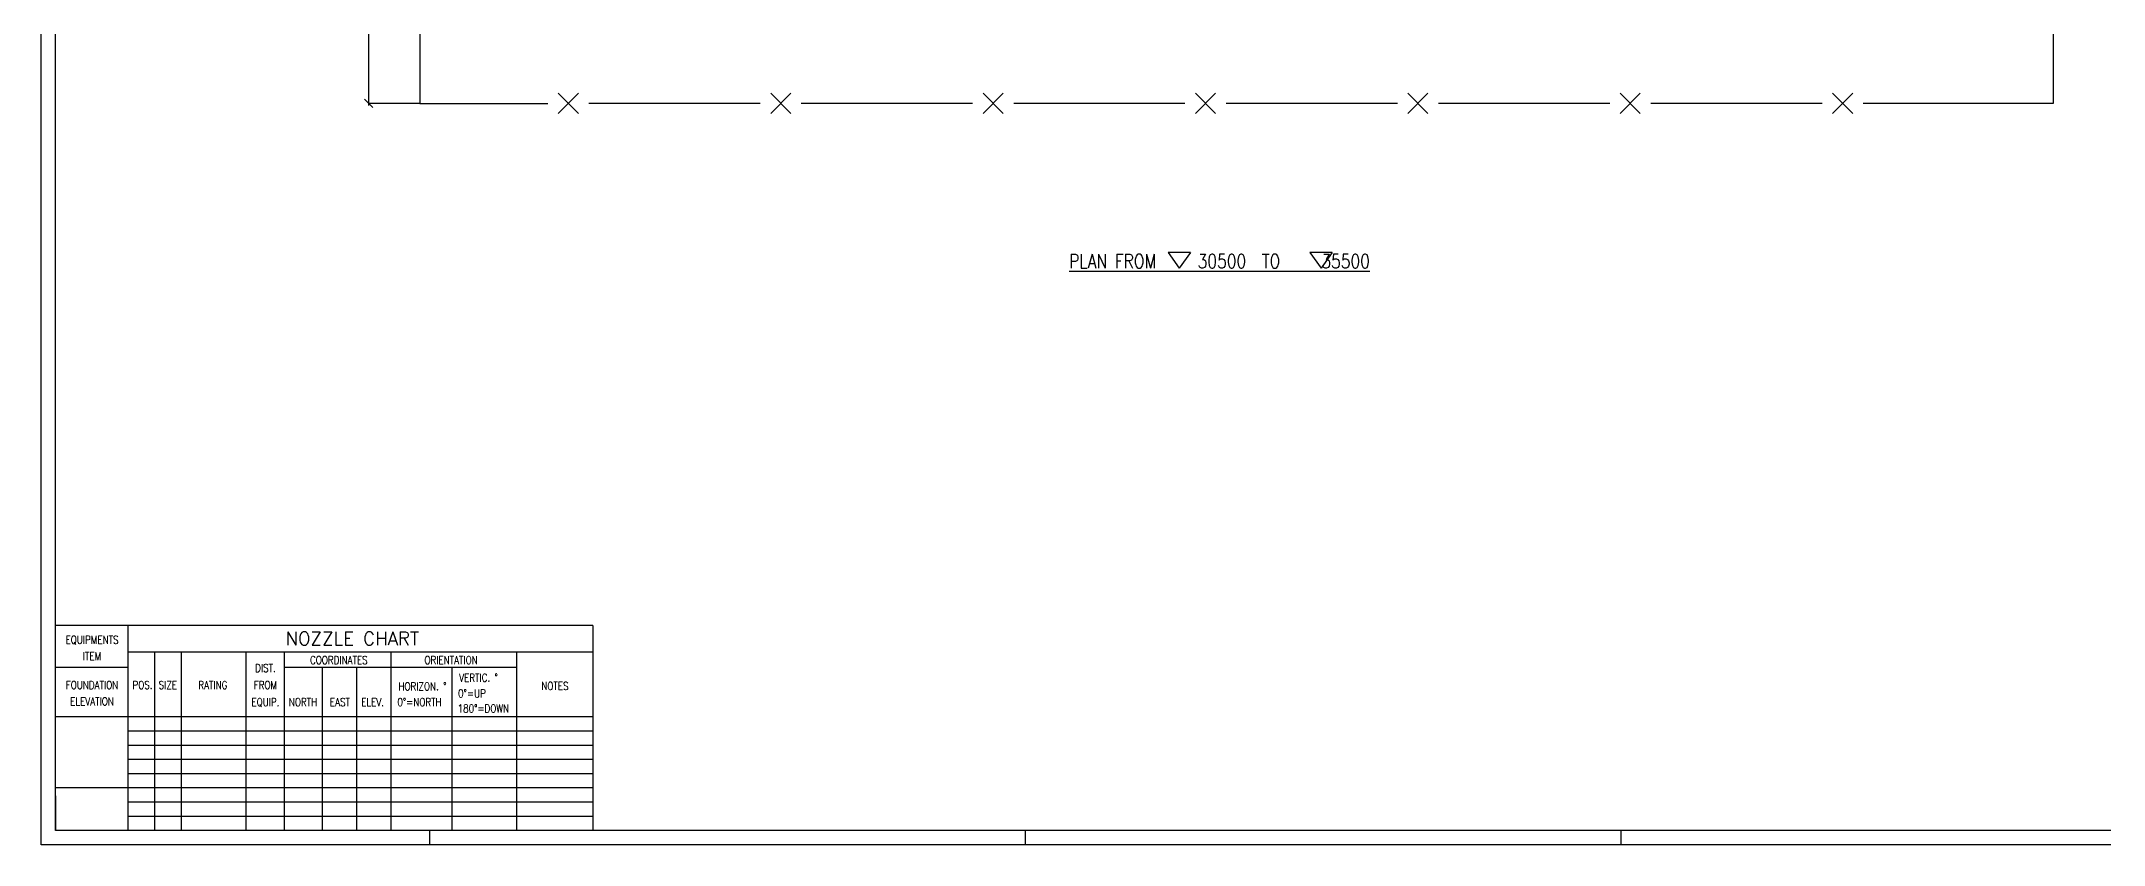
# Model space of a CAD drawing. Extents: x 0 to 39171, y 29931 to 57651.
# Drawn here: x 0 to 23993, y 29931 to 39272 of the extents above; entities that cross this region are included whole.
import ezdxf
from ezdxf.enums import TextEntityAlignment as Align

# ---------------------------------------------------------------- set-up
doc = ezdxf.new("R2010")
doc.units = 0
doc.header["$LTSCALE"] = 333.3
doc.header["$MEASUREMENT"] = 0
doc.header["$PDSIZE"] = 5
doc.layers.get('0').update_dxf_attribs({"linetype": 'CONTINUOUS'})
doc.layers.get('DEFPOINTS').update_dxf_attribs({"linetype": 'CONTINUOUS'})
for name, color, linetype in [('100', 1, 'CONTINUOUS'), ('20', 3, 'CONTINUOUS'), ('40', 5, 'CONTINUOUS'), ('50', 6, 'CONTINUOUS')]:
    doc.layers.add(name, color=color, linetype=linetype)
doc.styles.add('1', font='ROMANS.shx', dxfattribs={"width": 0.8})
doc.styles.add('DIM', font='romans.shx', dxfattribs={"height": 40})
doc.styles.add('ROMANS', font='romans', dxfattribs={"width": 0.8})
doc.styles.get("Standard").update_dxf_attribs({"font": 'ROMANS.SHX', "width": 0.8})
doc.dimstyles.new('STANDARD$0', dxfattribs={"dimscale": 20, "dimtxt": 0.18, "dimasz": 2, "dimexe": 1, "dimexo": 1, "dimgap": 1, "dimtad": 1, "dimdec": 0, "dimzin": 0, "dimdsep": 46, "dimtxsty": 'DIM', "dimblk1": 'OBLIQUE', "dimblk2": 'OBLIQUE', "dimsah": 1, "dimcen": 0.09, "dimdle": 1, "dimclrd": 6, "dimclre": 6, "dimclrt": 6, "dimadec": 0, "dimazin": 0, "dimtfac": 1, "dimtdec": 0, "dimtofl": 0, "dimtmove": 2, "dimatfit": 3, "dimldrblk": 'OBLIQUE', "dimfxl": 0, "dimtolj": 1, "dimtzin": 0, "dimarcsym": 0})

# ---------------------------------------------------------------- blocks, each defined once
blk = doc.blocks.new('*D13')
at = {"layer": '50', "color": 0, "lineweight": -2}
for p, q in [((3858, 44501), (3759, 44600)), ((4400, 44550), (3802, 44550)), ((3808, 44577), (3808, 38524)), ((3858, 38501), (3759, 38600)), ((4400, 38550), (3802, 38550))]:
    blk.add_line(p, q, dxfattribs=at)
at = {"layer": 'DEFPOINTS', "color": 0}
for p in [(4403, 44550), (3808, 38550), (4403, 38550)]:
    blk.add_point(p, dxfattribs=at)
at = {"layer": '50', "color": 0, "insert": (3726, 41550), "char_height": 82.5, "attachment_point": 5, "rotation": 90}
blk.add_mtext('\\A1;6000', dxfattribs=at)

msp = doc.modelspace()

# ---------------------------------------------------------------- linework, layer by layer
at = {"color": 3}
for p, q in [((6415.37, 32479.97), (6415.37, 30096.07)), ((165, 30499.97), (165, 30096.07))]:
    msp.add_line(p, q, dxfattribs=at)
at = {"color": 1}
for p, q in [((6415.37, 31416.07), (165, 31416.07)), ((6415.37, 31416.07), (165, 31416.07)), ((1007.25, 31416.07), (1007.25, 30096.07)), ((6415.37, 31251.07), (1007.25, 31251.07)), ((6415.37, 31086.07), (1007.25, 31086.07)), ((6415.37, 30921.07), (1007.25, 30921.07)), ((6415.37, 30756.07), (1007.25, 30756.07)), ((6415.37, 30591.07), (165, 30591.07)), ((6415.37, 30426.07), (1007.25, 30426.07)), ((6415.37, 30261.07), (1007.25, 30261.07)), ((6415.37, 30096.07), (165, 30096.07))]:
    msp.add_line(p, q, dxfattribs=at)
at = {"layer": '100'}
for p, q in [((1317.55, 31416.07), (1317.55, 30096.07)), ((1627.85, 31416.07), (1627.85, 30096.07)), ((2381.44, 31416.07), (2381.44, 30096.07)), ((2824.73, 31416.07), (2824.73, 30096.07)), ((3268.02, 31416.07), (3268.02, 30096.07)), ((3666.98, 31416.07), (3666.98, 30096.07)), ((4065.94, 31416.07), (4065.94, 30096.07)), ((4775.21, 31416.07), (4775.21, 30096.07)), ((5528.8, 31416.07), (5528.8, 30096.07)), ((4521, 29931.07), (4521, 30096.07)), ((11451, 29931.07), (11451, 30096.07)), ((18381, 29931.07), (18381, 30096.07))]:
    msp.add_line(p, q, dxfattribs=at)
msp.add_lwpolyline([(0, 29931.07), (0, 57651.07), (39171, 57651.07), (39171, 29931.07)], close=True, dxfattribs=at)
at = {"layer": '20', "linetype": 'Continuous'}
for p, q in [((4403.3, 40265.02), (4403.3, 38550.23)), ((23403.3, 40265.02), (23403.3, 38550.23)), ((6015.21, 38666.9), (6248.56, 38433.56)), ((6015.21, 38433.56), (6248.56, 38666.9)), ((8485.91, 38433.56), (8719.25, 38666.9)), ((8485.91, 38666.9), (8719.25, 38433.56)), ((10956.93, 38666.9), (11190.27, 38433.56)), ((10956.93, 38433.56), (11190.27, 38666.9)), ((13427.63, 38666.9), (13660.97, 38433.56)), ((13427.63, 38433.56), (13660.97, 38666.9)), ((15898.32, 38666.9), (16131.67, 38433.56)), ((15898.32, 38433.56), (16131.67, 38666.9)), ((18368.69, 38666.9), (18602.04, 38433.56)), ((18368.69, 38433.56), (18602.04, 38666.9)), ((20839.39, 38666.9), (21072.73, 38433.56)), ((20839.39, 38433.56), (21072.73, 38666.9)), ((4403.3, 38550.23), (5892.6, 38550.23)), ((8363.3, 38550.23), (6371.16, 38550.23)), ((10834, 38550.23), (8841.86, 38550.23)), ((13305.02, 38550.23), (11312.88, 38550.23)), ((15775.71, 38550.23), (13783.58, 38550.23)), ((18246.08, 38550.23), (16253.95, 38550.23)), ((20716.78, 38550.23), (18724.64, 38550.23)), ((20716.78, 38550.23), (18724.64, 38550.23)), ((23403.3, 38550.23), (21195.34, 38550.23))]:
    msp.add_line(p, q, dxfattribs=at)
at = {"layer": '20', "color": 2}
for p, q in [((13108.93, 36817.79), (13238.55, 36632.67)), ((13368.17, 36817.79), (13108.93, 36817.79)), ((13368.17, 36817.79), (13238.55, 36632.67)), ((14757.74, 36817.79), (14887.36, 36632.67)), ((15016.98, 36817.79), (14757.74, 36817.79)), ((15016.98, 36817.79), (14887.36, 36632.67))]:
    msp.add_line(p, q, dxfattribs=at)
at = {"layer": '20'}
msp.add_lwpolyline([(165, 30096.07), (165, 57486.07), (39006, 57486.07), (39006, 30096.07)], close=True, dxfattribs=at)
at = {"layer": '40', "color": 3}
for p, q in [((6415.37, 32479.97), (165, 32479.97)), ((6415.37, 32169.66), (1007.25, 32169.66))]:
    msp.add_line(p, q, dxfattribs=at)
at = {"layer": '40', "color": 1}
for p, q in [((1007.25, 32479.97), (1007.25, 31416.07)), ((1317.55, 32169.66), (1317.55, 31416.07)), ((1627.85, 32169.66), (1627.85, 31416.07)), ((2381.44, 32169.66), (2381.44, 31416.07)), ((2824.73, 32169.66), (2824.73, 31416.07)), ((4065.94, 32169.66), (4065.94, 31416.07)), ((5528.8, 32169.66), (5528.8, 31416.07)), ((1007.25, 31992.35), (165, 31992.35)), ((5528.8, 31992.35), (2824.73, 31992.35)), ((3268.02, 31992.35), (3268.02, 31416.07)), ((3666.98, 31992.35), (3666.98, 31416.07)), ((4775.21, 31992.35), (4775.21, 31416.07))]:
    msp.add_line(p, q, dxfattribs=at)

# ---------------------------------------------------------------- texts
at = {"layer": '100', "color": 6, "style": '1', "width": 0.8}
for s, height, p in [('EQUIPMENTS', 93.091, (590.93, 32267.2)), ('ITEM', 93.091, (590.93, 32077.45)), ('DIST.', 93.091, (2607.95, 31938.94)), ('COORDINATES', 93.0907, (3461.83, 32031.35)), ('ORIENTATION', 93.0907, (4767.65, 32031.35)), ('VERTIC. %%d', 93.0907, (5086.73, 31826.56)), ('FOUNDATION', 93.091, (590.93, 31740.95)), ('POS.', 93.091, (1178.37, 31740.95)), ('SIZE', 93.091, (1472.68, 31740.95)), ('RATING', 93.091, (1996.34, 31740.95)), ('FROM', 93.091, (2607.95, 31740.95)), ('HORIZON. %%D', 93.0907, (4434.77, 31725.5)), ('0%%d=UP', 93.091, (5010.78, 31644.03)), ('NOTES', 93.091, (5975.49, 31730.33)), ('ELEVATION', 93.091, (590.93, 31551.2)), ('EQUIP.', 93.091, (2607.95, 31542.97)), ('NORTH', 93.091, (3045, 31542.97)), ('EAST', 93.091, (3474.05, 31542.97)), ('ELEV.', 93.091, (3855.14, 31542.97)), ('0%%d=NORTH', 93.091, (4400.12, 31542.97)), ('180%%D=DOWN', 93.0907, (5142.7, 31468.25))]:
    msp.add_text(s, height=height, dxfattribs=at).set_placement(p, align=Align.CENTER)
at = {"layer": '20', "color": 2, "style": 'ROMANS', "width": 0.8}
msp.add_text('%%UPLAN FROM    30500  TO    35500', height=165, dxfattribs=at).set_placement((13707.02, 36633.12), align=Align.CENTER)
at = {"layer": '20', "color": 6, "style": '1'}
msp.add_text('NOZZLE CHART', height=155.1512, dxfattribs=at).set_placement((3618.16, 32250.74), align=Align.CENTER)

# ---------------------------------------------------------------- dimensions: what is measured, and where the dimension line sits
at = {"layer": '50'}
dim = msp.add_linear_dim(base=(3808.29, 38550.23), p1=(4403.3, 44550.23), p2=(4403.3, 38550.23), angle=90, dimstyle='STANDARD$0', override={"dimscale": 33, "dimtxt": 2.5, "dimasz": 0, "dimexe": 0.2, "dimexo": 0.1, "dimgap": 0.1, "dimtad": 0, "dimdec": 1, "dimzin": 8, "dimtxsty": 'Standard', "dimsah": 0, "dimtsz": 1.5, "dimcen": 0.1, "dimdle": 0.8, "dimclrd": 0, "dimclre": 0, "dimclrt": 0, "dimaunit": 1, "dimtfac": 0.1, "dimtdec": 1, "dimtofl": 1, "dimtvp": 1, "dimtzin": 8}, dxfattribs=at)
dim.commit()
dim.dimension.update_dxf_attribs({"geometry": '*D13', "text_midpoint": (3725.79, 41550.23)})

doc.saveas('drawing.dxf')
